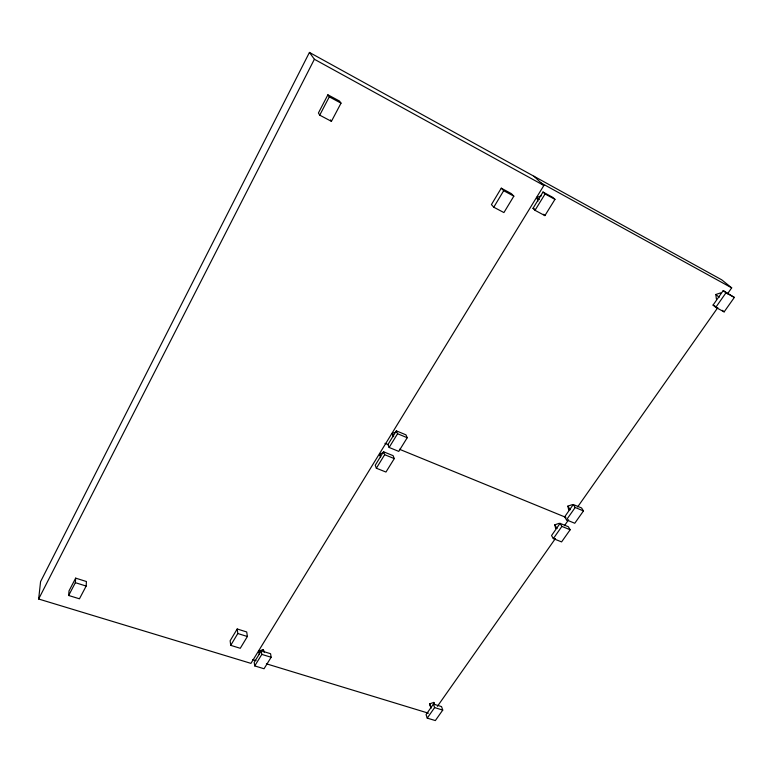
<?xml version="1.0" encoding="UTF-8"?>
<svg xmlns="http://www.w3.org/2000/svg" width="773" height="773" viewBox="0 0 773 773"><rect width="100%" height="100%" fill="white"/><g stroke="black" fill="none" stroke-linecap="round" stroke-linejoin="round"><path stroke-width="1.16" d="M86.17 586.06L86.412 581.518L75.667 578.136L69.01 590.91L68.671 595.49L79.445 598.804L86.17 586.06L75.368 582.678L75.667 578.136M533.872 176.205L543.883 185.472L250.945 663.369L38.65 599.017L40.573 581.654L309.442 52.429L721.731 279.826L731.693 287.865L727.528 293.788M38.65 599.017L314.379 59.26L309.442 52.429M327.897 94.799L318.408 112.993L319.732 115.158L331.424 121.351L341.019 103.157L339.54 101.07L327.897 94.799L329.298 96.847L341.019 103.157M68.671 595.49L75.368 582.678M319.732 115.158L329.298 96.847M237.205 628.98L230.151 640.759L230.712 645.349L240.268 648.286L247.379 636.517L246.722 631.976L237.205 628.98L237.804 633.522L230.712 645.349M501.262 188.187L491.425 204.603L493.773 207.212L503.919 212.575L513.832 196.168L511.359 193.627L501.262 188.187L503.687 190.709L513.832 196.168M493.773 207.212L503.687 190.709M261.264 650.847L254.201 662.345L254.732 665.92L264.037 668.742L271.149 657.263L270.56 653.716L261.264 650.847L261.825 654.393L254.732 665.92M383.514 451.761L375.243 465.23L376.354 468.225L385.959 472.042L394.288 458.602L393.09 455.655L383.514 451.761L384.674 454.708L394.288 458.602M396.356 430.851L387.949 444.533L389.128 447.461L398.762 451.393L407.226 437.731L405.96 434.851L396.356 430.851L397.583 433.73L407.226 437.731M533.012 208.304L543.004 192.033L552.85 197.415L554.956 199.376L544.897 215.619L535.022 210.314L533.012 208.304L534.984 209.357M376.354 468.225L384.674 454.708M389.128 447.461L397.583 433.73M535.022 210.314L545.071 193.975L543.004 192.033M433.431 704.077L426.068 714.571L427.227 718.117L435.344 720.571L442.745 710.097L441.528 706.58L433.431 704.077L434.619 707.595L427.227 718.117M560.067 523.379L551.545 535.544L553.323 538.617L561.594 541.902L570.165 529.766L568.329 526.732L560.067 523.379L561.884 526.413L570.165 529.766M573.295 504.518L564.648 516.857L566.483 519.871L574.764 523.253L583.47 510.934L581.557 507.958L573.295 504.518L575.18 507.494L583.47 510.934M713.073 305.074L723.228 290.59L734.35 297.421L724.137 311.877L715.75 307.374L713.073 305.074L715.17 306.195M553.323 538.617L561.884 526.413M566.483 519.871L575.18 507.494M715.75 307.374L725.963 292.832L734.35 297.421M437.412 706.329L555.42 538.52M564.445 525.688L568.609 519.765M577.634 506.933L717.817 307.596M431.083 708.203L429.624 703.865L433.817 702.415L434.561 704.58M259.274 654.383L258.771 651.108L263.284 649.562L264.385 652.103M568.696 509.89L567.875 506.131L572.407 504.595M555.652 528.5L554.811 524.819L559.314 523.282M393.254 436.494L392.288 433.334L396.211 432.01M380.587 457.123L379.601 454.022L384.471 452.379M716.387 299.054L715.856 294.484L720.736 292.851M537.805 201.492L536.974 197.328L541.235 195.917M252.607 659.601L256.047 660.644M266.395 663.804L428.416 713.179M261.825 654.393L271.149 657.263M434.619 707.595L442.745 710.097M237.804 633.522L247.379 636.517M384.944 443.316L388.297 444.688M399.467 449.268L565.952 517.408M545.071 193.975L554.956 199.376M541.303 183.085L731.693 287.865M314.379 59.26L543.883 185.472M723.228 290.59L725.963 292.832M715.856 294.484L719.18 297.276M722.33 310.34L724.137 311.877M536.974 197.328L539.332 199.608M543.525 214.266L544.897 215.619M330.496 119.883L331.424 121.351M567.875 506.131L570.174 509.813M554.811 524.819L557.024 528.558M258.771 651.108L259.506 652.799M392.288 433.334L393.679 436.668M379.601 454.022L380.654 456.746M429.624 703.865L430.658 706.918M433.817 702.415L434.503 704.454M263.284 649.562L263.632 651.745"/></g></svg>
